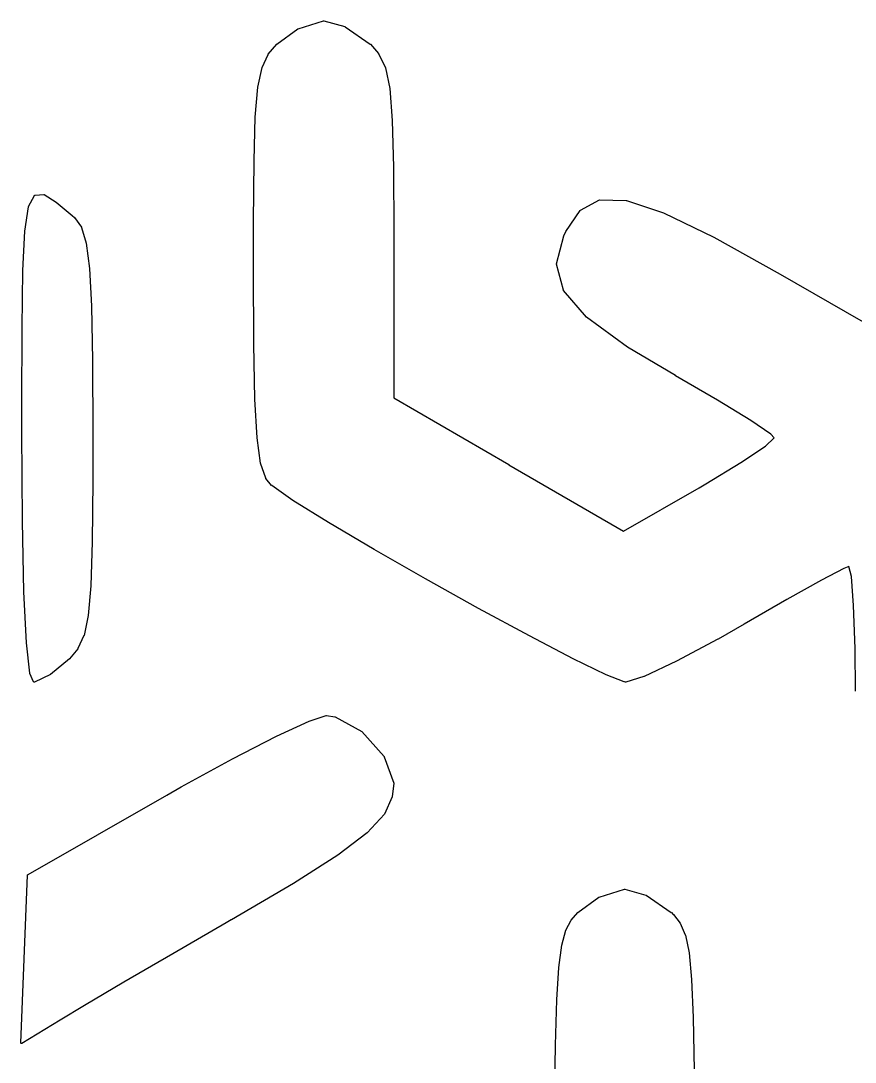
# Model space of a CAD drawing. Extents: x 175 to 215.1, y -115.1 to -74.9.
# Drawn here: x 174.97 to 181.07, y -104.9 to -97.28 of the extents above; entities that cross this region are included whole.
import ezdxf

# ---------------------------------------------------------------- set-up
doc = ezdxf.new("R2010")
doc.units = 0
doc.layers.add('BLACK', color=7, linetype='CONTINUOUS')

msp = doc.modelspace()

# ---------------------------------------------------------------- linework, layer by layer
at = {"layer": 'BLACK', "linetype": 'CONTINUOUS'}
for p, q in [((177, -97.3387), (177.184, -97.2813)), ((177.184, -97.2811), (177.185, -97.281)), ((177.184, -97.2812), (177.184, -97.2811)), ((177.184, -97.2813), (177.184, -97.2812)), ((177.184, -97.2812), (177.184, -97.2812)), ((177.184, -97.2812), (177.184, -97.2812)), ((177.184, -97.2812), (177.184, -97.2812)), ((177.185, -97.281), (177.185, -97.281)), ((177.185, -97.281), (177.185, -97.281)), ((177.185, -97.281), (177.185, -97.281)), ((177.185, -97.281), (177.186, -97.281)), ((177.186, -97.281), (177.186, -97.281)), ((177.186, -97.281), (177.186, -97.281)), ((177.186, -97.281), (177.186, -97.2811)), ((177.186, -97.2811), (177.187, -97.2812)), ((177.187, -97.2812), (177.341, -97.3237)), ((177.341, -97.3237), (177.341, -97.3237)), ((177.341, -97.3237), (177.341, -97.3238)), ((177.341, -97.3238), (177.342, -97.3239)), ((177.342, -97.3239), (177.342, -97.324)), ((177.342, -97.324), (177.342, -97.324)), ((177.342, -97.324), (177.342, -97.3242)), ((177.342, -97.3242), (177.343, -97.3244)), ((177.343, -97.3244), (177.527, -97.4512)), ((176.844, -97.4513), (176.998, -97.3394)), ((176.998, -97.3392), (176.999, -97.3391)), ((176.998, -97.3394), (176.998, -97.3392)), ((176.998, -97.3394), (176.998, -97.3394)), ((176.999, -97.3388), (177, -97.3387)), ((176.999, -97.3389), (176.999, -97.3388)), ((176.999, -97.339), (176.999, -97.3389)), ((176.999, -97.3391), (176.999, -97.339)), ((176.781, -97.5254), (176.843, -97.4521)), ((176.843, -97.4517), (176.844, -97.4514)), ((176.843, -97.4519), (176.843, -97.4517)), ((176.843, -97.452), (176.843, -97.4519)), ((176.843, -97.4521), (176.843, -97.452)), ((176.843, -97.4521), (176.843, -97.4521)), ((176.844, -97.4514), (176.844, -97.4513)), ((176.844, -97.4513), (176.844, -97.4513)), ((177.527, -97.4512), (177.527, -97.4513)), ((177.527, -97.4513), (177.527, -97.4513)), ((177.527, -97.4513), (177.527, -97.4514)), ((177.527, -97.4514), (177.527, -97.4517)), ((177.527, -97.4517), (177.528, -97.4519)), ((177.528, -97.4519), (177.528, -97.452)), ((177.528, -97.452), (177.528, -97.4521)), ((177.528, -97.4521), (177.587, -97.5207)), ((176.736, -97.6218), (176.781, -97.5265)), ((176.781, -97.5255), (176.781, -97.5254)), ((176.781, -97.5256), (176.781, -97.5255)), ((176.781, -97.5259), (176.781, -97.5256)), ((176.781, -97.5262), (176.781, -97.5259)), ((176.781, -97.5263), (176.781, -97.5262)), ((176.781, -97.5264), (176.781, -97.5263)), ((176.781, -97.5265), (176.781, -97.5264)), ((177.587, -97.5207), (177.587, -97.5208)), ((177.587, -97.5208), (177.587, -97.5208)), ((177.587, -97.5208), (177.587, -97.5209)), ((177.587, -97.5209), (177.587, -97.5213)), ((177.587, -97.5213), (177.587, -97.5216)), ((177.587, -97.5216), (177.587, -97.5217)), ((177.587, -97.5217), (177.587, -97.5218)), ((177.587, -97.5218), (177.637, -97.623)), ((176.705, -97.7665), (176.736, -97.6229)), ((176.736, -97.6219), (176.736, -97.6218)), ((176.736, -97.6218), (176.736, -97.6218)), ((176.736, -97.6223), (176.736, -97.6219)), ((176.736, -97.6227), (176.736, -97.6223)), ((176.736, -97.6228), (176.736, -97.6227)), ((176.736, -97.6229), (176.736, -97.6228)), ((176.736, -97.6228), (176.736, -97.6228)), ((177.637, -97.623), (177.637, -97.623)), ((177.637, -97.623), (177.637, -97.6231)), ((177.637, -97.6231), (177.637, -97.6232)), ((177.637, -97.6232), (177.637, -97.6236)), ((177.637, -97.6236), (177.637, -97.6239)), ((177.637, -97.6239), (177.637, -97.624)), ((177.637, -97.624), (177.637, -97.6241)), ((177.637, -97.6241), (177.669, -97.776)), ((176.686, -97.9854), (176.705, -97.7671)), ((176.705, -97.7668), (176.705, -97.7665)), ((176.705, -97.7671), (176.705, -97.7668)), ((176.705, -97.7671), (176.705, -97.7671)), ((177.669, -97.776), (177.669, -97.776)), ((177.669, -97.776), (177.669, -97.7763)), ((177.669, -97.7763), (177.669, -97.7766)), ((177.669, -97.7766), (177.688, -98.0088)), ((176.677, -98.3047), (176.686, -97.9856)), ((176.686, -97.9855), (176.686, -97.9854)), ((176.686, -97.9856), (176.686, -97.9855)), ((176.686, -97.9856), (176.686, -97.9856)), ((177.688, -98.0088), (177.688, -98.0088)), ((177.688, -98.0088), (177.688, -98.0089)), ((177.688, -98.0089), (177.688, -98.009)), ((177.688, -98.009), (177.696, -98.3512)), ((176.673, -98.7509), (176.677, -98.3048)), ((176.677, -98.3048), (176.677, -98.3047)), ((176.677, -98.3047), (176.677, -98.3047)), ((176.677, -98.3047), (176.677, -98.3047)), ((177.696, -98.3512), (177.696, -98.3512)), ((177.696, -98.3512), (177.696, -98.3512)), ((177.696, -98.3512), (177.696, -98.3513)), ((177.696, -98.3513), (177.698, -98.833)), ((175.027, -98.6399), (175.071, -98.5579)), ((175.071, -98.5569), (175.072, -98.5566)), ((175.071, -98.557), (175.071, -98.5569)), ((175.071, -98.5574), (175.071, -98.557)), ((175.071, -98.557), (175.071, -98.557)), ((175.071, -98.5577), (175.071, -98.5574)), ((175.071, -98.5578), (175.071, -98.5577)), ((175.071, -98.5579), (175.071, -98.5578)), ((175.071, -98.5578), (175.071, -98.5578)), ((175.072, -98.556), (175.073, -98.5558)), ((175.072, -98.5563), (175.072, -98.556)), ((175.072, -98.5566), (175.072, -98.5563)), ((175.072, -98.5563), (175.072, -98.5563)), ((175.072, -98.5563), (175.072, -98.5563)), ((175.073, -98.5556), (175.074, -98.5554)), ((175.073, -98.5557), (175.073, -98.5556)), ((175.073, -98.5558), (175.073, -98.5557)), ((175.073, -98.5558), (175.073, -98.5558)), ((175.074, -98.5553), (175.075, -98.5552)), ((175.074, -98.5554), (175.074, -98.5553)), ((175.074, -98.5554), (175.074, -98.5554)), ((175.074, -98.5554), (175.074, -98.5554)), ((175.075, -98.5552), (175.139, -98.5506)), ((175.075, -98.5552), (175.075, -98.5552)), ((175.075, -98.5552), (175.075, -98.5552)), ((175.139, -98.5506), (175.139, -98.5506)), ((175.139, -98.5506), (175.139, -98.5506)), ((175.139, -98.5506), (175.139, -98.5506)), ((175.139, -98.5506), (175.139, -98.5506)), ((175.139, -98.5506), (175.14, -98.5506)), ((175.14, -98.5506), (175.14, -98.5507)), ((175.14, -98.5507), (175.14, -98.5507)), ((175.14, -98.5507), (175.14, -98.5508)), ((175.14, -98.5508), (175.141, -98.5509)), ((175.141, -98.5509), (175.141, -98.5509)), ((175.141, -98.5509), (175.141, -98.5509)), ((175.141, -98.5509), (175.141, -98.5511)), ((175.141, -98.5511), (175.141, -98.5513)), ((175.141, -98.5513), (175.141, -98.5513)), ((175.141, -98.5513), (175.142, -98.5514)), ((175.142, -98.5514), (175.23, -98.6068)), ((175.23, -98.6068), (175.23, -98.6068)), ((175.23, -98.6068), (175.23, -98.607)), ((175.23, -98.607), (175.23, -98.6072)), ((175.23, -98.6072), (175.347, -98.7052)), ((179.063, -98.6665), (179.202, -98.5903)), ((179.202, -98.59), (179.202, -98.5899)), ((179.202, -98.5899), (179.203, -98.5899)), ((179.202, -98.5901), (179.202, -98.59)), ((179.202, -98.5902), (179.202, -98.5901)), ((179.202, -98.5903), (179.202, -98.5902)), ((179.203, -98.5898), (179.203, -98.5897)), ((179.203, -98.5897), (179.203, -98.5897)), ((179.203, -98.5897), (179.203, -98.5897)), ((179.203, -98.5897), (179.204, -98.5897)), ((179.203, -98.5899), (179.203, -98.5898)), ((179.204, -98.5897), (179.204, -98.5896)), ((179.204, -98.5896), (179.398, -98.5945)), ((179.398, -98.5945), (179.398, -98.5945)), ((179.398, -98.5945), (179.398, -98.5945)), ((179.398, -98.5945), (179.399, -98.5945)), ((179.399, -98.5945), (179.399, -98.5946)), ((179.399, -98.5946), (179.399, -98.5946)), ((179.399, -98.5946), (179.399, -98.5947)), ((179.399, -98.5947), (179.4, -98.5947)), ((179.4, -98.5947), (179.67, -98.6843)), ((175, -98.8182), (175.027, -98.6415)), ((175.027, -98.6402), (175.027, -98.6399)), ((175.027, -98.6405), (175.027, -98.6402)), ((175.027, -98.6406), (175.027, -98.6405)), ((175.027, -98.6408), (175.027, -98.6406)), ((175.027, -98.6411), (175.027, -98.6408)), ((175.027, -98.6414), (175.027, -98.6411)), ((175.027, -98.6415), (175.027, -98.6414)), ((178.957, -98.8216), (179.061, -98.6681)), ((179.061, -98.6678), (179.062, -98.6675)), ((179.061, -98.6679), (179.061, -98.6678)), ((179.061, -98.668), (179.061, -98.6679)), ((179.061, -98.6681), (179.061, -98.668)), ((179.062, -98.6669), (179.063, -98.6667)), ((179.062, -98.6671), (179.062, -98.6669)), ((179.062, -98.6672), (179.062, -98.6671)), ((179.062, -98.6673), (179.062, -98.6672)), ((179.062, -98.6675), (179.062, -98.6673)), ((179.063, -98.6666), (179.063, -98.6665)), ((179.063, -98.6667), (179.063, -98.6666)), ((179.67, -98.6843), (179.67, -98.6844)), ((179.67, -98.6844), (179.67, -98.6845)), ((179.67, -98.6845), (179.671, -98.6846)), ((179.671, -98.6846), (180.039, -98.8628)), ((175.347, -98.7052), (175.347, -98.7052)), ((175.347, -98.7052), (175.347, -98.7053)), ((175.347, -98.7053), (175.347, -98.7053)), ((175.347, -98.7053), (175.363, -98.7194)), ((175.363, -98.7194), (175.363, -98.7195)), ((175.363, -98.7195), (175.363, -98.7195)), ((175.363, -98.7195), (175.363, -98.7202)), ((175.363, -98.7202), (175.414, -98.7912)), ((176.672, -99.0959), (176.673, -98.751)), ((176.673, -98.751), (176.673, -98.7509)), ((174.986, -99.1076), (175, -98.8187)), ((175, -98.8184), (175, -98.8182)), ((175, -98.8187), (175, -98.8184)), ((175, -98.8187), (175, -98.8187)), ((175.414, -98.7912), (175.414, -98.7913)), ((175.414, -98.7913), (175.414, -98.7915)), ((175.414, -98.7915), (175.414, -98.7917)), ((175.414, -98.7917), (175.414, -98.7919)), ((175.414, -98.7919), (175.414, -98.7921)), ((175.414, -98.7921), (175.414, -98.7924)), ((175.414, -98.7924), (175.414, -98.7926)), ((175.414, -98.7926), (175.45, -98.9071)), ((177.698, -98.833), (177.698, -100.039)), ((178.942, -98.8525), (178.957, -98.8223)), ((178.957, -98.8219), (178.957, -98.8216)), ((178.957, -98.8222), (178.957, -98.8219)), ((178.957, -98.8223), (178.957, -98.8222)), ((175.45, -98.9071), (175.45, -98.9072)), ((175.45, -98.9072), (175.45, -98.9076)), ((175.45, -98.9076), (175.45, -98.9079)), ((175.45, -98.9079), (175.474, -99.0911)), ((178.889, -99.0574), (178.942, -98.8534)), ((178.942, -98.8529), (178.942, -98.8525)), ((178.942, -98.8534), (178.942, -98.8529)), ((178.942, -98.8534), (178.942, -98.8534)), ((180.039, -98.8628), (180.039, -98.8629)), ((180.039, -98.8629), (180.039, -98.8629)), ((180.039, -98.8629), (180.039, -98.863)), ((180.039, -98.863), (180.525, -99.1336)), ((178.889, -99.0576), (178.889, -99.0574)), ((178.889, -99.0579), (178.889, -99.0576)), ((178.889, -99.0581), (178.889, -99.0579)), ((178.889, -99.0584), (178.889, -99.0581)), ((178.889, -99.0586), (178.889, -99.0584)), ((178.889, -99.0589), (178.889, -99.0586)), ((178.889, -99.0591), (178.889, -99.0589)), ((178.889, -99.0593), (178.889, -99.0591)), ((178.889, -99.0596), (178.889, -99.0593)), ((178.889, -99.0598), (178.889, -99.0596)), ((178.889, -99.0599), (178.889, -99.0598)), ((178.939, -99.2502), (178.889, -99.0599)), ((174.98, -99.5262), (174.986, -99.1078)), ((174.986, -99.1077), (174.986, -99.1076)), ((174.986, -99.1078), (174.986, -99.1077)), ((174.986, -99.1077), (174.986, -99.1077)), ((175.474, -99.0911), (175.474, -99.0912)), ((175.474, -99.0912), (175.474, -99.0913)), ((175.474, -99.0913), (175.474, -99.0915)), ((175.474, -99.0915), (175.488, -99.3685)), ((176.672, -99.096), (176.672, -99.0959)), ((176.675, -99.645), (176.672, -99.096)), ((180.525, -99.1336), (180.525, -99.1336)), ((180.525, -99.1336), (180.525, -99.1336)), ((180.525, -99.1336), (181.568, -99.734)), ((178.939, -99.2503), (178.939, -99.2502)), ((178.939, -99.2504), (178.939, -99.2503)), ((178.939, -99.2508), (178.939, -99.2504)), ((178.939, -99.2511), (178.939, -99.2508)), ((178.939, -99.2512), (178.939, -99.2511)), ((178.939, -99.2513), (178.939, -99.2512)), ((178.94, -99.2516), (178.939, -99.2513)), ((178.94, -99.252), (178.94, -99.2516)), ((178.94, -99.2521), (178.94, -99.252)), ((178.94, -99.252), (178.94, -99.252)), ((178.94, -99.2522), (178.94, -99.2521)), ((179.107, -99.4475), (178.94, -99.2522)), ((175.488, -99.3685), (175.488, -99.3685)), ((175.488, -99.3685), (175.488, -99.3686)), ((175.488, -99.3686), (175.488, -99.3686)), ((175.488, -99.3686), (175.495, -99.7646)), ((179.107, -99.4476), (179.107, -99.4475)), ((179.107, -99.4475), (179.107, -99.4475)), ((179.107, -99.4479), (179.107, -99.4476)), ((179.107, -99.4482), (179.107, -99.4479)), ((179.108, -99.4482), (179.107, -99.4482)), ((179.108, -99.4483), (179.108, -99.4482)), ((179.108, -99.4482), (179.108, -99.4482)), ((179.407, -99.6673), (179.108, -99.4483)), ((174.979, -100.092), (174.98, -99.5263)), ((174.98, -99.5263), (174.98, -99.5262)), ((176.683, -100.049), (176.675, -99.645)), ((176.675, -99.645), (176.675, -99.645)), ((176.675, -99.645), (176.675, -99.645)), ((179.407, -99.6674), (179.407, -99.6673)), ((179.407, -99.6675), (179.407, -99.6674)), ((179.758, -99.8759), (179.407, -99.6675)), ((179.407, -99.6675), (179.407, -99.6675)), ((175.495, -99.7646), (175.495, -99.7647)), ((175.495, -99.7647), (175.497, -100.305)), ((179.758, -99.876), (179.758, -99.8759)), ((179.758, -99.8759), (179.758, -99.8759)), ((180.066, -100.054), (179.758, -99.876)), ((176.699, -100.33), (176.683, -100.049)), ((176.683, -100.049), (176.683, -100.049)), ((176.683, -100.049), (176.683, -100.049)), ((176.683, -100.049), (176.683, -100.049)), ((177.698, -100.039), (178.539, -100.526)), ((180.309, -100.204), (180.066, -100.054)), ((174.979, -100.287), (174.979, -100.092)), ((174.979, -100.092), (174.979, -100.092)), ((180.456, -100.305), (180.309, -100.204)), ((174.983, -100.939), (174.979, -100.287)), ((174.979, -100.287), (174.979, -100.287)), ((175.497, -100.305), (175.497, -100.305)), ((175.497, -100.305), (175.497, -100.646)), ((176.699, -100.331), (176.699, -100.33)), ((176.724, -100.515), (176.699, -100.331)), ((176.699, -100.331), (176.699, -100.331)), ((176.699, -100.331), (176.699, -100.331)), ((180.416, -100.391), (180.48, -100.331)), ((180.48, -100.331), (180.456, -100.305)), ((180.237, -100.512), (180.416, -100.391)), ((176.724, -100.516), (176.724, -100.515)), ((176.724, -100.515), (176.724, -100.515)), ((176.762, -100.625), (176.724, -100.516)), ((176.724, -100.516), (176.724, -100.516)), ((179.981, -100.668), (180.237, -100.512)), ((178.539, -100.526), (178.539, -100.527)), ((178.539, -100.527), (178.539, -100.527)), ((178.539, -100.527), (179.379, -101.014)), ((175.497, -100.646), (175.493, -101.092)), ((175.497, -100.646), (175.497, -100.646)), ((176.762, -100.626), (176.762, -100.625)), ((176.762, -100.627), (176.762, -100.626)), ((176.762, -100.626), (176.762, -100.626)), ((176.762, -100.626), (176.762, -100.626)), ((176.762, -100.626), (176.762, -100.626)), ((176.763, -100.627), (176.762, -100.627)), ((176.805, -100.679), (176.763, -100.627)), ((176.763, -100.627), (176.763, -100.627)), ((179.931, -100.697), (179.981, -100.668)), ((176.805, -100.68), (176.805, -100.679)), ((176.806, -100.68), (176.805, -100.68)), ((176.805, -100.68), (176.805, -100.68)), ((176.805, -100.68), (176.805, -100.68)), ((176.961, -100.789), (176.806, -100.68)), ((176.806, -100.68), (176.806, -100.68)), ((176.806, -100.68), (176.806, -100.68)), ((176.806, -100.68), (176.806, -100.68)), ((179.379, -101.014), (179.931, -100.697)), ((177.22, -100.95), (176.961, -100.789)), ((176.961, -100.789), (176.961, -100.789)), ((176.961, -100.789), (176.961, -100.789)), ((176.961, -100.789), (176.961, -100.789)), ((174.994, -101.457), (174.983, -100.939)), ((174.983, -100.939), (174.983, -100.939)), ((174.983, -100.939), (174.983, -100.939)), ((177.554, -101.147), (177.22, -100.95)), ((177.22, -100.95), (177.22, -100.95)), ((177.22, -100.95), (177.22, -100.95)), ((177.22, -100.95), (177.22, -100.95)), ((175.493, -101.092), (175.483, -101.412)), ((175.493, -101.092), (175.493, -101.092)), ((175.493, -101.092), (175.493, -101.092)), ((175.493, -101.092), (175.493, -101.092)), ((177.93, -101.362), (177.554, -101.147)), ((177.554, -101.147), (177.554, -101.147)), ((177.554, -101.147), (177.554, -101.147)), ((180.99, -101.286), (180.826, -101.371)), ((181.026, -101.272), (180.99, -101.286)), ((181.045, -101.345), (181.026, -101.272)), ((178.319, -101.578), (177.93, -101.362)), ((177.93, -101.362), (177.93, -101.362)), ((177.93, -101.362), (177.93, -101.362)), ((181.061, -101.558), (181.045, -101.345)), ((175.483, -101.412), (175.464, -101.631)), ((175.483, -101.412), (175.483, -101.412)), ((175.483, -101.412), (175.483, -101.412)), ((175.483, -101.412), (175.483, -101.412)), ((180.826, -101.371), (180.572, -101.513)), ((175.012, -101.83), (174.994, -101.457)), ((174.994, -101.457), (174.994, -101.457)), ((174.994, -101.457), (174.994, -101.457)), ((174.994, -101.457), (174.994, -101.457)), ((180.572, -101.513), (180.262, -101.693)), ((178.69, -101.779), (178.319, -101.578)), ((178.319, -101.578), (178.319, -101.578)), ((178.319, -101.578), (178.319, -101.578)), ((181.072, -101.872), (181.061, -101.558)), ((175.464, -101.631), (175.434, -101.775)), ((175.464, -101.631), (175.464, -101.631)), ((175.464, -101.631), (175.464, -101.631)), ((175.464, -101.631), (175.464, -101.631)), ((180.262, -101.693), (180.07, -101.803)), ((180.262, -101.693), (180.262, -101.693)), ((175.433, -101.776), (175.389, -101.871)), ((175.434, -101.775), (175.433, -101.776)), ((175.433, -101.776), (175.433, -101.776)), ((175.433, -101.776), (175.433, -101.776)), ((175.434, -101.775), (175.434, -101.775)), ((175.434, -101.775), (175.434, -101.775)), ((175.434, -101.775), (175.434, -101.775)), ((175.434, -101.775), (175.434, -101.775)), ((179.011, -101.947), (178.69, -101.779)), ((178.69, -101.779), (178.69, -101.779)), ((178.69, -101.779), (178.69, -101.779)), ((178.69, -101.779), (178.69, -101.779)), ((180.069, -101.803), (179.766, -101.964)), ((180.07, -101.803), (180.069, -101.803)), ((180.069, -101.803), (180.069, -101.803)), ((180.07, -101.803), (180.07, -101.803)), ((175.012, -101.831), (175.012, -101.83)), ((175.013, -101.831), (175.012, -101.831)), ((175.012, -101.831), (175.012, -101.831)), ((175.037, -102.052), (175.013, -101.831)), ((175.388, -101.873), (175.326, -101.946)), ((175.389, -101.872), (175.388, -101.872)), ((175.388, -101.872), (175.388, -101.872)), ((175.388, -101.872), (175.388, -101.872)), ((175.388, -101.872), (175.388, -101.873)), ((175.389, -101.871), (175.389, -101.872)), ((175.389, -101.872), (175.389, -101.872)), ((175.389, -101.872), (175.389, -101.872)), ((181.075, -102.184), (181.072, -101.872)), ((175.326, -101.947), (175.189, -102.061)), ((175.326, -101.946), (175.326, -101.946)), ((175.326, -101.946), (175.326, -101.946)), ((175.326, -101.946), (175.326, -101.947)), ((179.253, -102.065), (179.011, -101.947)), ((179.011, -101.947), (179.011, -101.947)), ((179.011, -101.947), (179.011, -101.947)), ((179.011, -101.947), (179.011, -101.947)), ((179.766, -101.965), (179.529, -102.075)), ((179.766, -101.964), (179.766, -101.964)), ((179.766, -101.964), (179.766, -101.964)), ((179.766, -101.964), (179.766, -101.965)), ((175.038, -102.052), (175.037, -102.052)), ((175.037, -102.052), (175.037, -102.052)), ((175.038, -102.053), (175.038, -102.052)), ((175.038, -102.052), (175.038, -102.052)), ((175.064, -102.114), (175.038, -102.053)), ((175.038, -102.053), (175.038, -102.053)), ((175.038, -102.053), (175.038, -102.053)), ((175.038, -102.053), (175.038, -102.053)), ((175.065, -102.115), (175.064, -102.114)), ((175.064, -102.114), (175.064, -102.114)), ((175.064, -102.114), (175.064, -102.114)), ((175.064, -102.114), (175.064, -102.114)), ((175.065, -102.116), (175.065, -102.115)), ((175.065, -102.115), (175.065, -102.115)), ((175.065, -102.115), (175.065, -102.115)), ((175.065, -102.115), (175.065, -102.115)), ((175.066, -102.116), (175.065, -102.116)), ((175.065, -102.116), (175.065, -102.116)), ((175.065, -102.116), (175.065, -102.116)), ((175.067, -102.117), (175.066, -102.116)), ((175.066, -102.116), (175.066, -102.116)), ((175.066, -102.116), (175.066, -102.116)), ((175.066, -102.116), (175.066, -102.116)), ((175.066, -102.116), (175.066, -102.116)), ((175.068, -102.117), (175.067, -102.117)), ((175.067, -102.117), (175.067, -102.117)), ((175.067, -102.117), (175.067, -102.117)), ((175.067, -102.117), (175.067, -102.117)), ((175.069, -102.117), (175.068, -102.117)), ((175.068, -102.117), (175.068, -102.117)), ((175.068, -102.117), (175.068, -102.117)), ((175.068, -102.117), (175.068, -102.117)), ((175.07, -102.117), (175.069, -102.117)), ((175.069, -102.117), (175.069, -102.117)), ((175.069, -102.117), (175.069, -102.117)), ((175.069, -102.117), (175.069, -102.117)), ((175.071, -102.117), (175.07, -102.117)), ((175.07, -102.117), (175.07, -102.117)), ((175.07, -102.117), (175.07, -102.117)), ((175.07, -102.117), (175.07, -102.117)), ((175.188, -102.062), (175.071, -102.117)), ((175.071, -102.117), (175.071, -102.117)), ((175.071, -102.117), (175.071, -102.117)), ((175.071, -102.117), (175.071, -102.117)), ((175.189, -102.061), (175.188, -102.061)), ((175.188, -102.061), (175.188, -102.062)), ((175.188, -102.062), (175.188, -102.062)), ((175.188, -102.062), (175.188, -102.062)), ((175.188, -102.062), (175.188, -102.062)), ((175.189, -102.061), (175.189, -102.061)), ((175.189, -102.061), (175.189, -102.061)), ((179.384, -102.116), (179.253, -102.065)), ((179.253, -102.065), (179.253, -102.065)), ((179.253, -102.065), (179.253, -102.065)), ((179.253, -102.065), (179.253, -102.065)), ((179.385, -102.116), (179.384, -102.116)), ((179.384, -102.116), (179.384, -102.116)), ((179.384, -102.116), (179.384, -102.116)), ((179.393, -102.117), (179.385, -102.116)), ((179.385, -102.116), (179.385, -102.116)), ((179.385, -102.116), (179.385, -102.116)), ((179.385, -102.116), (179.385, -102.116)), ((179.385, -102.116), (179.385, -102.116)), ((179.394, -102.117), (179.393, -102.117)), ((179.393, -102.117), (179.393, -102.117)), ((179.393, -102.117), (179.393, -102.117)), ((179.395, -102.117), (179.394, -102.117)), ((179.394, -102.117), (179.394, -102.117)), ((179.528, -102.076), (179.395, -102.117)), ((179.395, -102.117), (179.395, -102.117)), ((179.395, -102.117), (179.395, -102.117)), ((179.395, -102.117), (179.395, -102.117)), ((179.395, -102.117), (179.395, -102.117)), ((179.529, -102.075), (179.528, -102.075)), ((179.528, -102.075), (179.528, -102.075)), ((179.528, -102.075), (179.528, -102.076)), ((176.84, -102.513), (177.079, -102.402)), ((177.079, -102.402), (177.08, -102.402)), ((177.08, -102.402), (177.205, -102.362)), ((177.08, -102.402), (177.08, -102.402)), ((177.08, -102.402), (177.08, -102.402)), ((177.205, -102.362), (177.205, -102.361)), ((177.205, -102.361), (177.206, -102.361)), ((177.205, -102.362), (177.205, -102.362)), ((177.205, -102.362), (177.205, -102.362)), ((177.206, -102.361), (177.206, -102.361)), ((177.206, -102.361), (177.206, -102.361)), ((177.206, -102.361), (177.206, -102.361)), ((177.206, -102.361), (177.207, -102.361)), ((177.207, -102.361), (177.207, -102.361)), ((177.207, -102.361), (177.207, -102.361)), ((177.207, -102.361), (177.207, -102.361)), ((177.207, -102.361), (177.268, -102.37)), ((177.268, -102.37), (177.268, -102.37)), ((177.268, -102.37), (177.268, -102.37)), ((177.268, -102.37), (177.268, -102.37)), ((177.268, -102.37), (177.269, -102.37)), ((177.269, -102.37), (177.269, -102.37)), ((177.269, -102.37), (177.269, -102.37)), ((177.269, -102.37), (177.269, -102.37)), ((177.269, -102.37), (177.464, -102.478)), ((177.464, -102.478), (177.464, -102.478)), ((177.464, -102.478), (177.464, -102.479)), ((177.464, -102.479), (177.464, -102.479)), ((177.464, -102.479), (177.464, -102.479)), ((177.464, -102.479), (177.465, -102.479)), ((177.465, -102.479), (177.465, -102.479)), ((177.465, -102.479), (177.465, -102.479)), ((177.465, -102.479), (177.628, -102.662)), ((176.518, -102.679), (176.84, -102.513)), ((176.84, -102.513), (176.84, -102.513)), ((176.84, -102.513), (176.84, -102.513)), ((176.84, -102.513), (176.84, -102.513)), ((176.144, -102.884), (176.518, -102.679)), ((176.518, -102.679), (176.518, -102.679)), ((176.518, -102.679), (176.518, -102.679)), ((176.518, -102.679), (176.518, -102.679)), ((177.628, -102.662), (177.628, -102.662)), ((177.628, -102.662), (177.628, -102.662)), ((177.628, -102.662), (177.628, -102.662)), ((177.628, -102.662), (177.628, -102.662)), ((177.628, -102.662), (177.629, -102.662)), ((177.629, -102.662), (177.629, -102.663)), ((177.629, -102.663), (177.629, -102.663)), ((177.629, -102.663), (177.629, -102.663)), ((177.629, -102.663), (177.629, -102.663)), ((177.629, -102.663), (177.629, -102.664)), ((177.629, -102.664), (177.698, -102.856)), ((176.04, -102.943), (176.144, -102.884)), ((176.144, -102.884), (176.144, -102.884)), ((176.144, -102.884), (176.144, -102.884)), ((176.144, -102.884), (176.144, -102.884)), ((177.698, -102.858), (177.688, -102.954)), ((177.698, -102.856), (177.698, -102.856)), ((177.698, -102.856), (177.698, -102.856)), ((177.698, -102.856), (177.698, -102.856)), ((177.698, -102.856), (177.698, -102.857)), ((177.698, -102.857), (177.698, -102.857)), ((177.698, -102.857), (177.698, -102.857)), ((177.698, -102.857), (177.698, -102.857)), ((177.698, -102.857), (177.698, -102.858)), ((177.698, -102.858), (177.698, -102.858)), ((177.698, -102.858), (177.698, -102.858)), ((177.698, -102.858), (177.698, -102.858)), ((175.024, -103.524), (176.04, -102.943)), ((176.04, -102.943), (176.04, -102.943)), ((176.04, -102.943), (176.04, -102.943)), ((177.688, -102.956), (177.631, -103.082)), ((177.688, -102.954), (177.688, -102.954)), ((177.688, -102.954), (177.688, -102.955)), ((177.688, -102.955), (177.688, -102.955)), ((177.688, -102.955), (177.688, -102.955)), ((177.688, -102.955), (177.688, -102.955)), ((177.688, -102.955), (177.688, -102.956)), ((177.688, -102.956), (177.688, -102.956)), ((177.63, -103.084), (177.504, -103.22)), ((177.631, -103.082), (177.63, -103.083)), ((177.63, -103.083), (177.63, -103.083)), ((177.63, -103.083), (177.63, -103.083)), ((177.63, -103.083), (177.63, -103.083)), ((177.63, -103.083), (177.63, -103.083)), ((177.63, -103.083), (177.63, -103.084)), ((177.631, -103.082), (177.631, -103.082)), ((177.504, -103.22), (177.289, -103.383)), ((177.504, -103.22), (177.504, -103.22)), ((177.504, -103.22), (177.504, -103.22)), ((177.504, -103.22), (177.504, -103.22)), ((177.289, -103.383), (176.965, -103.589)), ((177.289, -103.383), (177.289, -103.383)), ((177.289, -103.383), (177.289, -103.383)), ((177.289, -103.383), (177.289, -103.383)), ((174.996, -104.141), (175.021, -103.528)), ((175.021, -103.528), (175.021, -103.527)), ((175.021, -103.527), (175.021, -103.527)), ((175.021, -103.527), (175.022, -103.527)), ((175.021, -103.528), (175.021, -103.528)), ((175.021, -103.528), (175.021, -103.528)), ((175.021, -103.528), (175.021, -103.528)), ((175.022, -103.526), (175.022, -103.525)), ((175.022, -103.525), (175.022, -103.525)), ((175.022, -103.525), (175.022, -103.525)), ((175.022, -103.525), (175.023, -103.525)), ((175.022, -103.527), (175.022, -103.526)), ((175.022, -103.526), (175.022, -103.526)), ((175.022, -103.526), (175.022, -103.526)), ((175.022, -103.526), (175.022, -103.526)), ((175.022, -103.526), (175.022, -103.526)), ((175.022, -103.527), (175.022, -103.527)), ((175.023, -103.525), (175.023, -103.524)), ((175.023, -103.524), (175.023, -103.524)), ((175.023, -103.524), (175.023, -103.524)), ((175.023, -103.524), (175.023, -103.524)), ((175.023, -103.524), (175.024, -103.524)), ((175.024, -103.524), (175.024, -103.524)), ((175.024, -103.524), (175.024, -103.524)), ((176.964, -103.589), (176.511, -103.856)), ((176.965, -103.589), (176.964, -103.589)), ((176.964, -103.589), (176.964, -103.589)), ((176.964, -103.589), (176.964, -103.589)), ((179.201, -103.689), (179.385, -103.631)), ((179.385, -103.631), (179.385, -103.631)), ((179.385, -103.631), (179.385, -103.631)), ((179.385, -103.631), (179.385, -103.631)), ((179.385, -103.631), (179.385, -103.631)), ((179.385, -103.631), (179.386, -103.631)), ((179.386, -103.631), (179.386, -103.631)), ((179.386, -103.631), (179.386, -103.631)), ((179.386, -103.631), (179.386, -103.631)), ((179.386, -103.631), (179.387, -103.631)), ((179.387, -103.631), (179.387, -103.631)), ((179.387, -103.631), (179.387, -103.631)), ((179.387, -103.631), (179.387, -103.631)), ((179.387, -103.631), (179.388, -103.631)), ((179.388, -103.631), (179.388, -103.631)), ((179.388, -103.631), (179.542, -103.674)), ((179.045, -103.801), (179.199, -103.689)), ((179.199, -103.689), (179.199, -103.689)), ((179.199, -103.689), (179.2, -103.689)), ((179.2, -103.689), (179.2, -103.689)), ((179.2, -103.689), (179.2, -103.689)), ((179.2, -103.689), (179.2, -103.689)), ((179.2, -103.689), (179.201, -103.689)), ((179.201, -103.689), (179.201, -103.689)), ((179.542, -103.674), (179.542, -103.674)), ((179.542, -103.674), (179.543, -103.674)), ((179.543, -103.674), (179.543, -103.674)), ((179.543, -103.674), (179.543, -103.674)), ((179.543, -103.674), (179.543, -103.674)), ((179.543, -103.674), (179.544, -103.674)), ((179.544, -103.674), (179.544, -103.674)), ((179.544, -103.674), (179.728, -103.801)), ((176.51, -103.856), (176.473, -103.878)), ((176.511, -103.856), (176.51, -103.856)), ((176.51, -103.856), (176.51, -103.856)), ((178.956, -103.931), (178.995, -103.859)), ((178.995, -103.858), (179.044, -103.802)), ((178.995, -103.859), (178.995, -103.858)), ((178.995, -103.858), (178.995, -103.858)), ((178.995, -103.858), (178.995, -103.858)), ((178.995, -103.859), (178.995, -103.859)), ((178.995, -103.859), (178.995, -103.859)), ((178.995, -103.859), (178.995, -103.859)), ((178.995, -103.859), (178.995, -103.859)), ((179.044, -103.802), (179.044, -103.802)), ((179.044, -103.802), (179.044, -103.802)), ((179.044, -103.802), (179.044, -103.802)), ((179.044, -103.802), (179.045, -103.802)), ((179.045, -103.802), (179.045, -103.801)), ((179.045, -103.801), (179.045, -103.801)), ((179.045, -103.801), (179.045, -103.801)), ((179.728, -103.801), (179.728, -103.801)), ((179.728, -103.801), (179.728, -103.801)), ((179.728, -103.801), (179.728, -103.801)), ((179.728, -103.801), (179.729, -103.802)), ((179.729, -103.802), (179.729, -103.802)), ((179.729, -103.802), (179.743, -103.817)), ((179.743, -103.817), (179.744, -103.817)), ((179.744, -103.817), (179.744, -103.817)), ((179.744, -103.817), (179.744, -103.817)), ((179.744, -103.817), (179.793, -103.88)), ((176.473, -103.878), (176.083, -104.104)), ((176.473, -103.878), (176.473, -103.878)), ((178.927, -104.04), (178.956, -103.932)), ((178.956, -103.932), (178.956, -103.931)), ((178.956, -103.931), (178.956, -103.931)), ((178.956, -103.931), (178.956, -103.931)), ((178.956, -103.932), (178.956, -103.932)), ((178.956, -103.932), (178.956, -103.932)), ((178.956, -103.932), (178.956, -103.932)), ((178.956, -103.932), (178.956, -103.932)), ((179.793, -103.88), (179.793, -103.88)), ((179.793, -103.88), (179.793, -103.88)), ((179.793, -103.88), (179.793, -103.88)), ((179.793, -103.88), (179.793, -103.88)), ((179.793, -103.88), (179.793, -103.881)), ((179.793, -103.881), (179.793, -103.881)), ((179.793, -103.881), (179.793, -103.881)), ((179.793, -103.881), (179.83, -103.966)), ((179.83, -103.966), (179.83, -103.966)), ((179.83, -103.966), (179.83, -103.966)), ((179.83, -103.966), (179.83, -103.966)), ((179.83, -103.966), (179.83, -103.966)), ((179.83, -103.966), (179.831, -103.967)), ((179.831, -103.967), (179.831, -103.967)), ((179.831, -103.967), (179.858, -104.097)), ((178.905, -104.204), (178.927, -104.041)), ((178.927, -104.041), (178.927, -104.04)), ((178.927, -104.04), (178.927, -104.04)), ((178.927, -104.041), (178.927, -104.041)), ((179.858, -104.097), (179.858, -104.097)), ((179.858, -104.097), (179.858, -104.097)), ((179.858, -104.097), (179.858, -104.097)), ((179.858, -104.097), (179.877, -104.291)), ((174.971, -104.755), (174.996, -104.142)), ((174.996, -104.142), (174.996, -104.141)), ((176.083, -104.104), (175.725, -104.312)), ((178.891, -104.441), (178.905, -104.204)), ((178.905, -104.204), (178.905, -104.204)), ((178.905, -104.204), (178.905, -104.204)), ((178.905, -104.204), (178.905, -104.204)), ((175.725, -104.312), (175.437, -104.482)), ((179.877, -104.291), (179.877, -104.291)), ((179.877, -104.291), (179.877, -104.291)), ((179.877, -104.291), (179.877, -104.292)), ((179.877, -104.292), (179.889, -104.571)), ((175.437, -104.482), (175.258, -104.589)), ((178.881, -104.772), (178.891, -104.441)), ((178.891, -104.441), (178.891, -104.441)), ((178.891, -104.441), (178.891, -104.441)), ((178.891, -104.441), (178.891, -104.441)), ((175.258, -104.589), (174.979, -104.76)), ((179.889, -104.571), (179.889, -104.571)), ((179.889, -104.571), (179.889, -104.571)), ((179.889, -104.571), (179.889, -104.571)), ((179.889, -104.571), (179.896, -104.958)), ((174.971, -104.756), (174.971, -104.755)), ((174.971, -104.757), (174.971, -104.756)), ((174.971, -104.756), (174.971, -104.756)), ((174.971, -104.756), (174.971, -104.756)), ((174.971, -104.756), (174.971, -104.756)), ((174.972, -104.757), (174.971, -104.757)), ((174.972, -104.758), (174.972, -104.757)), ((174.972, -104.757), (174.972, -104.757)), ((174.972, -104.757), (174.972, -104.757)), ((174.972, -104.757), (174.972, -104.757)), ((174.973, -104.759), (174.972, -104.758)), ((174.972, -104.758), (174.972, -104.758)), ((174.972, -104.758), (174.972, -104.758)), ((174.972, -104.758), (174.972, -104.758)), ((174.974, -104.76), (174.973, -104.759)), ((174.973, -104.759), (174.973, -104.759)), ((174.973, -104.759), (174.973, -104.759)), ((174.973, -104.759), (174.973, -104.759)), ((174.973, -104.759), (174.973, -104.759)), ((174.973, -104.759), (174.973, -104.759)), ((174.973, -104.759), (174.973, -104.759)), ((174.975, -104.76), (174.974, -104.76)), ((174.974, -104.76), (174.974, -104.76)), ((174.974, -104.76), (174.974, -104.76)), ((174.974, -104.76), (174.974, -104.76)), ((174.976, -104.76), (174.975, -104.76)), ((174.975, -104.76), (174.975, -104.76)), ((174.975, -104.76), (174.975, -104.76)), ((174.975, -104.76), (174.975, -104.76)), ((174.975, -104.76), (174.975, -104.76)), ((174.977, -104.76), (174.976, -104.76)), ((174.976, -104.76), (174.976, -104.76)), ((174.976, -104.76), (174.976, -104.76)), ((174.976, -104.76), (174.976, -104.76)), ((174.978, -104.76), (174.977, -104.76)), ((174.977, -104.76), (174.977, -104.76)), ((174.977, -104.76), (174.977, -104.76)), ((174.977, -104.76), (174.977, -104.76)), ((174.979, -104.76), (174.978, -104.76)), ((174.978, -104.76), (174.978, -104.76)), ((174.978, -104.76), (174.978, -104.76)), ((174.978, -104.76), (174.978, -104.76)), ((174.979, -104.76), (174.979, -104.76)), ((178.876, -105.215), (178.881, -104.772)), ((178.881, -104.772), (178.881, -104.772)), ((178.881, -104.772), (178.881, -104.772)), ((178.881, -104.772), (178.881, -104.772))]:
    msp.add_line(p, q, dxfattribs=at)

doc.saveas('drawing.dxf')
